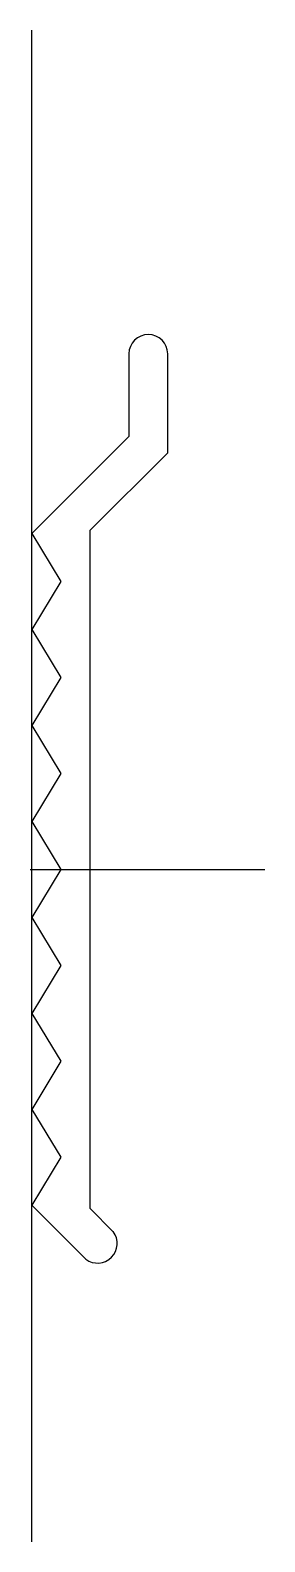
# Model space of a CAD drawing. Extents: x -0.1 to 12, y -34.7 to 43.3.
import ezdxf

# ---------------------------------------------------------------- set-up
doc = ezdxf.new("R2010")
doc.units = 0
doc.layers.get('0').update_dxf_attribs({"linetype": 'CONTINUOUS'})

msp = doc.modelspace()

# ---------------------------------------------------------------- linework, layer by layer
at = {"linetype": 'CONTINUOUS'}
for p, q in [((0, -34.69), (0, 43.3)), ((5, 26.6), (5, 22.33)), ((7, 21.5), (7, 26.6)), ((5, 22.33), (0, 17.33)), ((3, 17.5), (7, 21.5)), ((0, 17.33), (1.5, 14.85)), ((3, -17.5), (3, 17.5)), ((1.5, 14.85), (0, 12.38)), ((0, 12.38), (1.5, 9.9)), ((1.5, 9.9), (0, 7.43)), ((0, 7.43), (1.5, 4.95)), ((1.5, 4.95), (0, 2.48)), ((0, 2.48), (1.5, 0)), ((-0.08, 0), (12, 0)), ((1.5, 0), (0, -2.48)), ((0, -2.48), (1.5, -4.95)), ((1.5, -4.95), (0, -7.43)), ((0, -7.43), (1.5, -9.9)), ((1.5, -9.9), (0, -12.38)), ((0, -12.38), (1.5, -14.85)), ((1.5, -14.85), (0, -17.33)), ((0, -17.33), (2.78, -20.11)), ((4.19, -18.69), (3, -17.5))]:
    msp.add_line(p, q, dxfattribs=at)
for centre, radius, start, end in [((6, 26.6), 1, 0, 180), ((3.384, -19.3), 1.011, 233.26951, 37.13541)]:
    msp.add_arc(centre, radius, start, end, dxfattribs=at)

doc.saveas('drawing.dxf')
